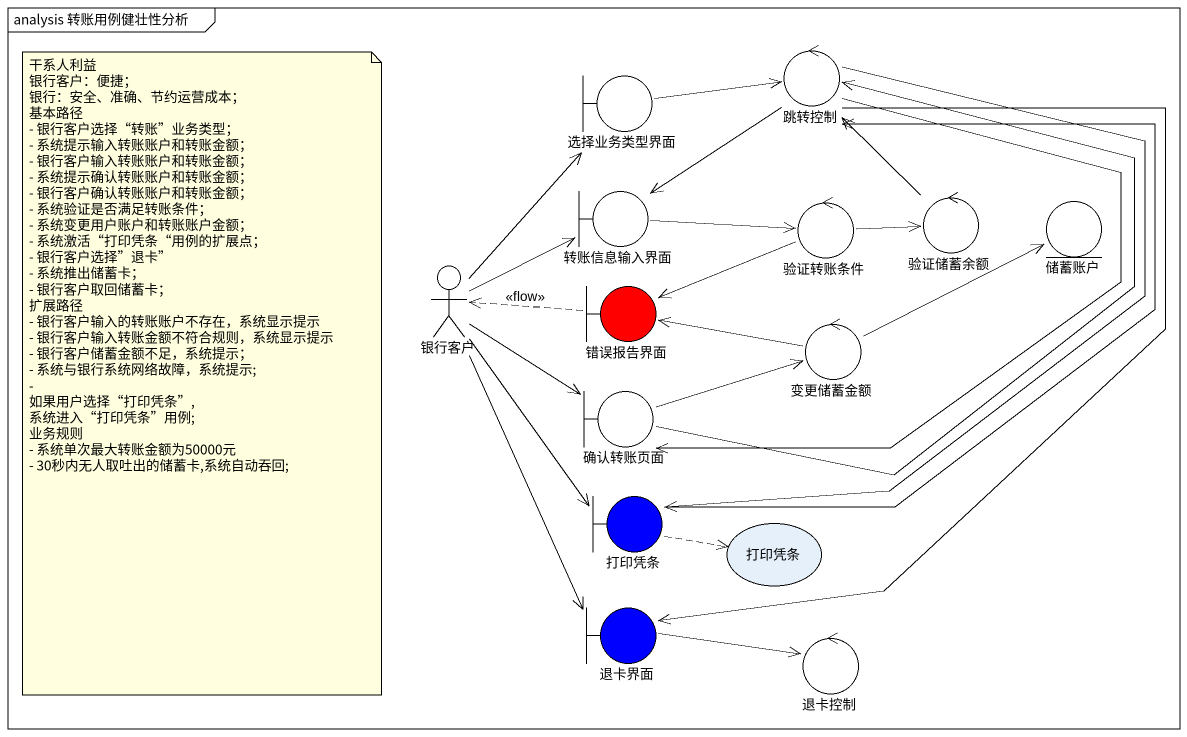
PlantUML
@startuml
mainframe analysis 转账用例健壮性分析
boundary 选择业务类型界面
control 跳转控制
boundary 转账信息输入界面
control 验证转账条件
control 验证储蓄余额
entity 储蓄账户
actor 银行客户
boundary 错误报告界面 #FF0000
control 变更储蓄金额
boundary 确认转账页面
boundary 打印凭条 #0000FF
usecase "打印凭条" as 打印凭条_2
boundary 退卡界面 #0000FF
control 退卡控制
选择业务类型界面 -right-> 跳转控制
跳转控制 --> 转账信息输入界面
跳转控制 --> 确认转账页面
跳转控制 --> 打印凭条
跳转控制 --> 退卡界面
转账信息输入界面 -right-> 验证转账条件
验证转账条件 -right-> 验证储蓄余额
验证转账条件 -left-> 错误报告界面
验证储蓄余额 -up-> 跳转控制
银行客户 -up-> 选择业务类型界面
银行客户 -right-> 转账信息输入界面
银行客户 -right-> 确认转账页面
银行客户 --> 打印凭条
银行客户 --> 退卡界面
错误报告界面 .left.> 银行客户 : <<flow>>
变更储蓄金额 -right-> 储蓄账户
变更储蓄金额 -left-> 错误报告界面
确认转账页面 -up-> 跳转控制
确认转账页面 -right-> 变更储蓄金额
打印凭条 -up-> 跳转控制
打印凭条 .right.> 打印凭条_2
退卡界面 -right-> 退卡控制
note as N1
  干系人利益
  银行客户：便捷；
  银行：安全、准确、节约运营成本；
  基本路径
  - 银行客户选择“转账”业务类型；
  - 系统提示输入转账账户和转账金额；
  - 银行客户输入转账账户和转账金额；
  - 系统提示确认转账账户和转账金额；
  - 银行客户确认转账账户和转账金额；
  - 系统验证是否满足转账条件；
  - 系统变更用户账户和转账账户金额；
  - 系统激活“打印凭条“用例的扩展点；
  - 银行客户选择”退卡”
  - 系统推出储蓄卡；
  - 银行客户取回储蓄卡；
  扩展路径
  - 银行客户输入的转账账户不存在，系统显示提示
  - 银行客户输入转账金额不符合规则，系统显示提示
  - 银行客户储蓄金额不足，系统提示；
  - 系统与银行系统网络故障，系统提示;
  - 如果用户选择“打印凭条”,系统进入“打印凭条”用例;
  业务规则
  - 系统单次最大转账金额为50000元
  - 30秒内无人取吐出的储蓄卡,系统自动吞回;
end note
@enduml
